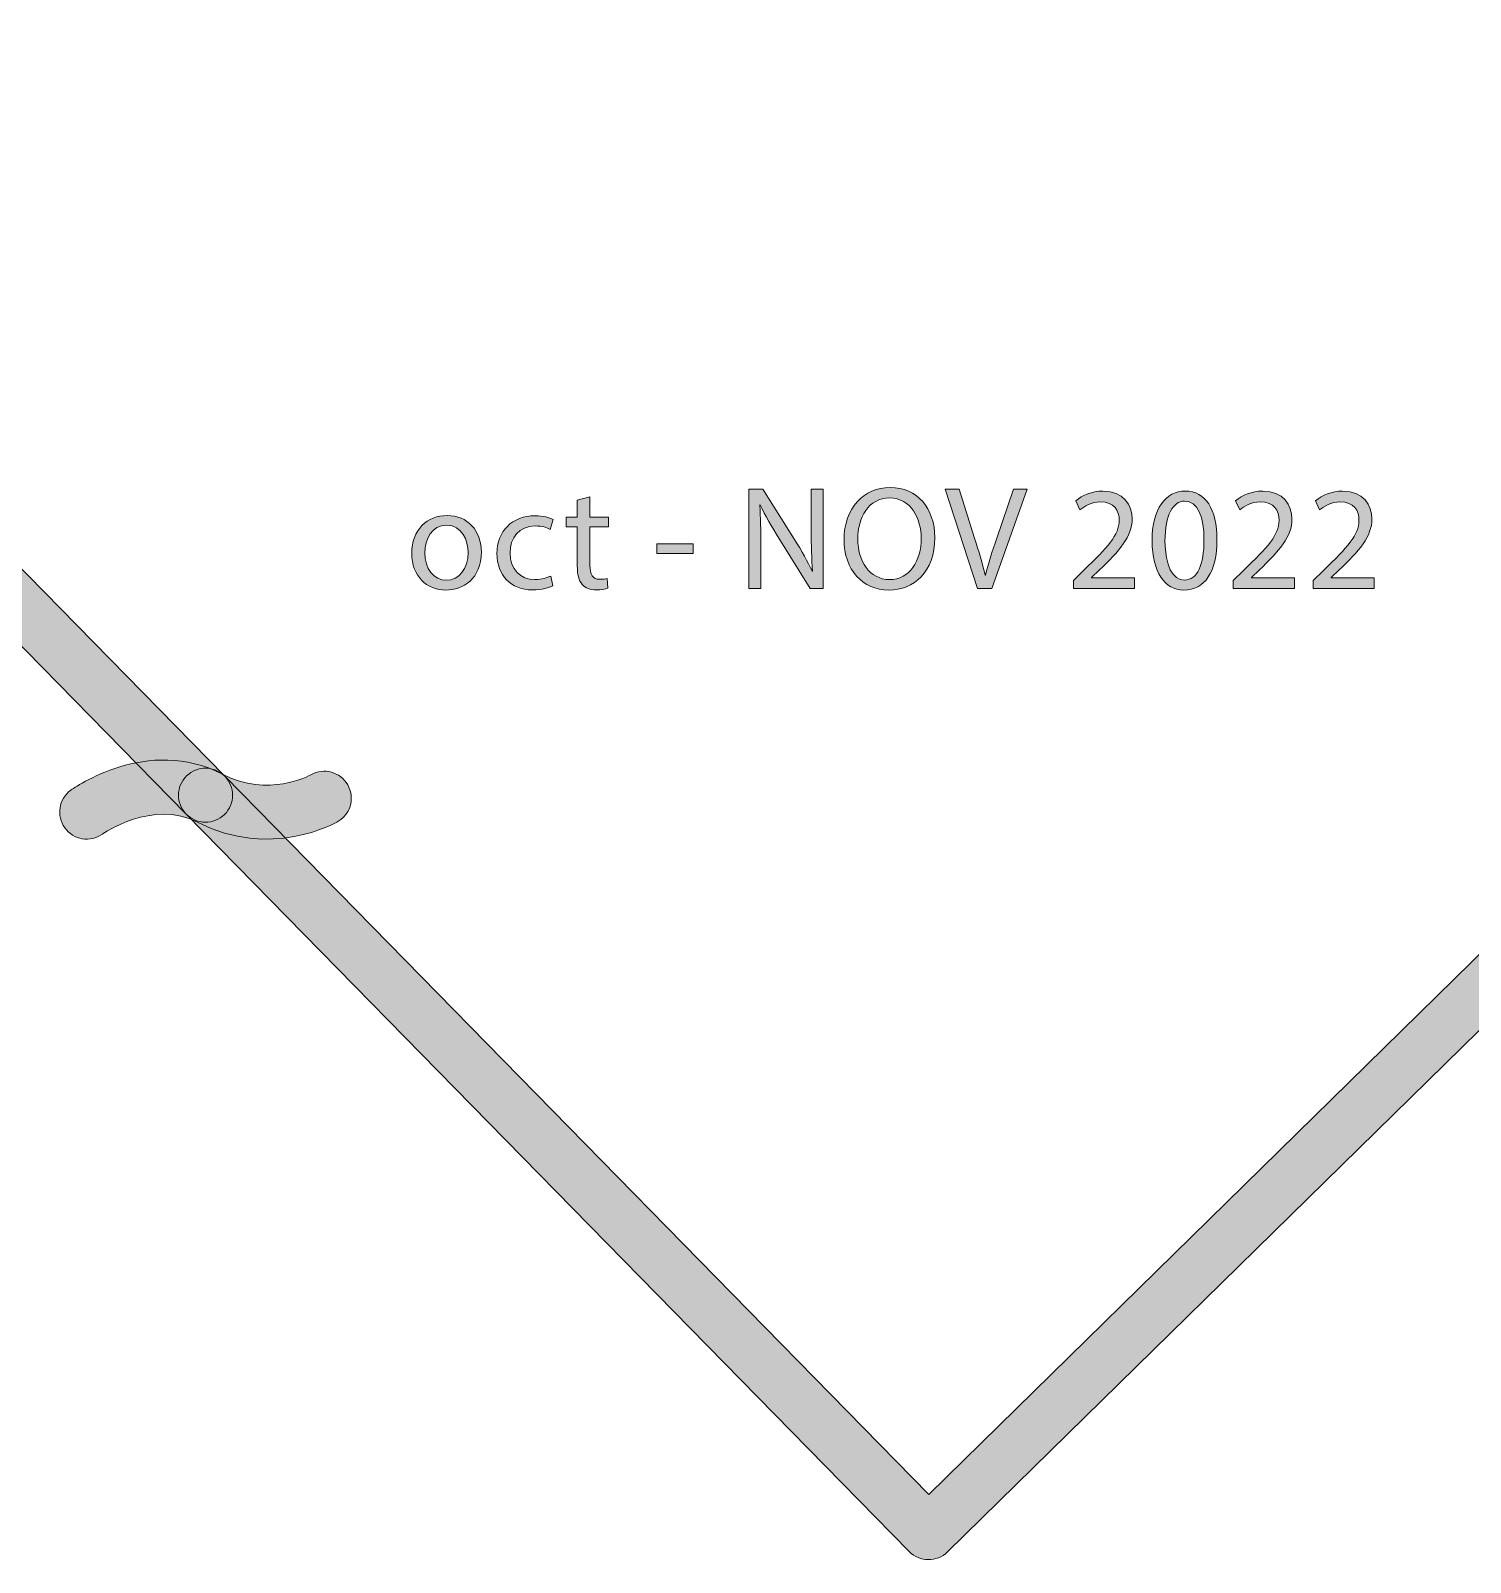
# Model space of a CAD drawing. Header units: inches. Extents: x 0.1 to 22.4, y -34.4 to -0.1.
# Drawn here: x 10.968 to 13.741, y -28.552 to -25.602 of the extents above; entities that cross this region are included whole.
import ezdxf

# ---------------------------------------------------------------- set-up
doc = ezdxf.new("R2010")
doc.units = ezdxf.units.IN
doc.header["$MEASUREMENT"] = 0
doc.layers.add('Layer 1', color=7, linetype='Continuous')

# ---------------------------------------------------------------- blocks, each defined once
blk = doc.blocks.new('block 14')
at = {"layer": 'Layer 1', "true_color": 0xffffff}
h = blk.add_hatch(color=7, dxfattribs=at)
h.dxf.hatch_style = 2
edge = h.paths.add_edge_path()
edge.add_spline(control_points=[(14.1696, -27.102), (14.1696, -27.1154), (14.1644, -27.1289), (14.154, -27.1391), (14.154, -27.1391), (12.7339, -28.5316), (12.7339, -28.5316), (12.7134, -28.5517), (12.6804, -28.5514), (12.6603, -28.5308), (12.6603, -28.5308), (11.2678, -27.1108), (11.2678, -27.1108), (11.2477, -27.0903), (11.248, -27.0573), (11.2686, -27.0372), (11.2891, -27.017), (11.3221, -27.0174), (11.3422, -27.0379), (11.3422, -27.0379), (12.6982, -28.4208), (12.6982, -28.4208), (12.6982, -28.4208), (14.0811, -27.0648), (14.0811, -27.0648), (14.1016, -27.0446), (14.1346, -27.045), (14.1547, -27.0655), (14.1646, -27.0756), (14.1696, -27.0888), (14.1696, -27.102)], knot_values=[0, 0, 0, 0, 1, 1, 1, 2, 2, 2, 3, 3, 3, 4, 4, 4, 5, 5, 5, 6, 6, 6, 7, 7, 7, 8, 8, 8, 9, 9, 9, 10, 10, 10, 10], degree=3, periodic=1)
at = {"layer": 'Layer 1', "lineweight": 0}
blk.add_open_spline([(14.1696, -27.102), (14.1696, -27.1154), (14.1644, -27.1289), (14.154, -27.1391), (14.154, -27.1391), (12.7339, -28.5316), (12.7339, -28.5316), (12.7134, -28.5517), (12.6804, -28.5514), (12.6603, -28.5308), (12.6603, -28.5308), (11.2678, -27.1108), (11.2678, -27.1108), (11.2477, -27.0903), (11.248, -27.0573), (11.2686, -27.0372), (11.2891, -27.017), (11.3221, -27.0174), (11.3422, -27.0379), (11.3422, -27.0379), (12.6982, -28.4208), (12.6982, -28.4208), (12.6982, -28.4208), (14.0811, -27.0648), (14.0811, -27.0648), (14.1016, -27.0446), (14.1346, -27.045), (14.1547, -27.0655), (14.1646, -27.0756), (14.1696, -27.0888), (14.1696, -27.102)], degree=3, knots=[0, 0, 0, 0, 1, 1, 1, 2, 2, 2, 3, 3, 3, 4, 4, 4, 5, 5, 5, 6, 6, 6, 7, 7, 7, 8, 8, 8, 9, 9, 9, 10, 10, 10, 10], dxfattribs=at)
blk = doc.blocks.new('block 16')
at = {"layer": 'Layer 1', "true_color": 0xef4c22}
h = blk.add_hatch(color=20, dxfattribs=at)
h.dxf.hatch_style = 2
edge = h.paths.add_edge_path()
edge.add_spline(control_points=[(11.3571, -27.0743), (11.3571, -27.0878), (11.3519, -27.1013), (11.3415, -27.1115), (11.3209, -27.1316), (11.288, -27.1313), (11.2678, -27.1108), (11.2678, -27.1108), (9.9118, -25.7279), (9.9118, -25.7279), (9.9118, -25.7279), (8.5289, -27.0839), (8.5289, -27.0839), (8.5084, -27.104), (8.4754, -27.1037), (8.4553, -27.0832), (8.4352, -27.0626), (8.4355, -27.0297), (8.456, -27.0095), (8.456, -27.0095), (9.8761, -25.6171), (9.8761, -25.6171), (9.8859, -25.6074), (9.8992, -25.602), (9.9131, -25.6022), (9.9269, -25.6023), (9.9401, -25.6079), (9.9497, -25.6178), (9.9497, -25.6178), (11.3422, -27.0379), (11.3422, -27.0379), (11.3521, -27.048), (11.3571, -27.0612), (11.3571, -27.0743)], knot_values=[0, 0, 0, 0, 1, 1, 1, 2, 2, 2, 3, 3, 3, 4, 4, 4, 5, 5, 5, 6, 6, 6, 7, 7, 7, 8, 8, 8, 9, 9, 9, 10, 10, 10, 11, 11, 11, 11], degree=3, periodic=1)
at = {"layer": 'Layer 1', "lineweight": 0}
blk.add_open_spline([(11.3571, -27.0743), (11.3571, -27.0878), (11.3519, -27.1013), (11.3415, -27.1115), (11.3209, -27.1316), (11.288, -27.1313), (11.2678, -27.1108), (11.2678, -27.1108), (9.9118, -25.7279), (9.9118, -25.7279), (9.9118, -25.7279), (8.5289, -27.0839), (8.5289, -27.0839), (8.5084, -27.104), (8.4754, -27.1037), (8.4553, -27.0832), (8.4352, -27.0626), (8.4355, -27.0297), (8.456, -27.0095), (8.456, -27.0095), (9.8761, -25.6171), (9.8761, -25.6171), (9.8859, -25.6074), (9.8992, -25.602), (9.9131, -25.6022), (9.9269, -25.6023), (9.9401, -25.6079), (9.9497, -25.6178), (9.9497, -25.6178), (11.3422, -27.0379), (11.3422, -27.0379), (11.3521, -27.048), (11.3571, -27.0612), (11.3571, -27.0743)], degree=3, knots=[0, 0, 0, 0, 1, 1, 1, 2, 2, 2, 3, 3, 3, 4, 4, 4, 5, 5, 5, 6, 6, 6, 7, 7, 7, 8, 8, 8, 9, 9, 9, 10, 10, 10, 11, 11, 11, 11], dxfattribs=at)
blk = doc.blocks.new('block 19')
at = {"layer": 'Layer 1', "true_color": 0xffffff}
h = blk.add_hatch(color=7, dxfattribs=at)
h.dxf.hatch_style = 2
edge = h.paths.add_edge_path()
edge.add_spline(control_points=[(11.5858, -27.0803), (11.5858, -27.0981), (11.5766, -27.1154), (11.5601, -27.1251), (11.5549, -27.1281), (11.4301, -27.1991), (11.2897, -27.1263), (11.2037, -27.0817), (11.1074, -27.1486), (11.1064, -27.1493), (11.083, -27.1659), (11.0505, -27.1605), (11.0339, -27.1372), (11.0172, -27.1138), (11.0224, -27.0815), (11.0456, -27.0648), (11.0516, -27.0604), (11.1942, -26.9595), (11.3376, -27.0339), (11.4261, -27.0797), (11.5047, -27.0368), (11.5081, -27.0349), (11.533, -27.0209), (11.5647, -27.0296), (11.5789, -27.0544), (11.5836, -27.0626), (11.5858, -27.0715), (11.5858, -27.0803)], knot_values=[0, 0, 0, 0, 1, 1, 1, 2, 2, 2, 3, 3, 3, 4, 4, 4, 5, 5, 5, 6, 6, 6, 7, 7, 7, 8, 8, 8, 9, 9, 9, 9], degree=3, periodic=1)
at = {"layer": 'Layer 1', "lineweight": 0}
blk.add_open_spline([(11.5858, -27.0803), (11.5858, -27.0981), (11.5766, -27.1154), (11.5601, -27.1251), (11.5549, -27.1281), (11.4301, -27.1991), (11.2897, -27.1263), (11.2037, -27.0817), (11.1074, -27.1486), (11.1064, -27.1493), (11.083, -27.1659), (11.0505, -27.1605), (11.0339, -27.1372), (11.0172, -27.1138), (11.0224, -27.0815), (11.0456, -27.0648), (11.0516, -27.0604), (11.1942, -26.9595), (11.3376, -27.0339), (11.4261, -27.0797), (11.5047, -27.0368), (11.5081, -27.0349), (11.533, -27.0209), (11.5647, -27.0296), (11.5789, -27.0544), (11.5836, -27.0626), (11.5858, -27.0715), (11.5858, -27.0803)], degree=3, knots=[0, 0, 0, 0, 1, 1, 1, 2, 2, 2, 3, 3, 3, 4, 4, 4, 5, 5, 5, 6, 6, 6, 7, 7, 7, 8, 8, 8, 9, 9, 9, 9], dxfattribs=at)
blk = doc.blocks.new('block 21')
at = {"layer": 'Layer 1', "true_color": 0xef4c22}
h = blk.add_hatch(color=20, dxfattribs=at)
h.dxf.hatch_style = 2
edge = h.paths.add_edge_path()
edge.add_spline(control_points=[(12.3513, -26.6762), (12.3513, -26.6762), (12.3513, -26.485), (12.3513, -26.485), (12.3513, -26.485), (12.3782, -26.485), (12.3782, -26.485), (12.3782, -26.485), (12.4395, -26.5817), (12.4395, -26.5817), (12.4536, -26.6041), (12.4647, -26.6243), (12.4738, -26.6438), (12.4738, -26.6438), (12.4743, -26.6436), (12.4743, -26.6436), (12.4721, -26.618), (12.4715, -26.5948), (12.4715, -26.565), (12.4715, -26.565), (12.4715, -26.485), (12.4715, -26.485), (12.4715, -26.485), (12.4947, -26.485), (12.4947, -26.485), (12.4947, -26.485), (12.4947, -26.6762), (12.4947, -26.6762), (12.4947, -26.6762), (12.4698, -26.6762), (12.4698, -26.6762), (12.4698, -26.6762), (12.4091, -26.5792), (12.4091, -26.5792), (12.3958, -26.5579), (12.383, -26.5361), (12.3734, -26.5154), (12.3734, -26.5154), (12.3725, -26.5157), (12.3725, -26.5157), (12.3739, -26.5398), (12.3745, -26.5627), (12.3745, -26.5945), (12.3745, -26.5945), (12.3745, -26.6762), (12.3745, -26.6762), (12.3745, -26.6762), (12.3513, -26.6762), (12.3513, -26.6762)], knot_values=[0, 0, 0, 0, 1, 1, 1, 2, 2, 2, 3, 3, 3, 4, 4, 4, 5, 5, 5, 6, 6, 6, 7, 7, 7, 8, 8, 8, 9, 9, 9, 10, 10, 10, 11, 11, 11, 12, 12, 12, 13, 13, 13, 14, 14, 14, 15, 15, 15, 16, 16, 16, 16], degree=3, periodic=1)
h = blk.add_hatch(color=20, dxfattribs=at)
h.dxf.hatch_style = 2
edge = h.paths.add_edge_path()
edge.add_spline(control_points=[(12.7096, -26.5786), (12.7096, -26.6444), (12.6696, -26.6793), (12.6208, -26.6793), (12.5704, -26.6793), (12.5349, -26.6402), (12.5349, -26.5823), (12.5349, -26.5216), (12.5726, -26.4819), (12.6237, -26.4819), (12.6759, -26.4819), (12.7096, -26.5219), (12.7096, -26.5786)], knot_values=[0, 0, 0, 0, 1, 1, 1, 2, 2, 2, 3, 3, 3, 4, 4, 4, 4], degree=3, periodic=1)
edge = h.paths.add_edge_path()
edge.add_spline(control_points=[(12.5613, -26.5817), (12.5613, -26.6226), (12.5834, -26.6591), (12.6223, -26.6591), (12.6614, -26.6591), (12.6835, -26.6231), (12.6835, -26.5798), (12.6835, -26.5417), (12.6637, -26.502), (12.6226, -26.502), (12.5817, -26.502), (12.5613, -26.5398), (12.5613, -26.5817)], knot_values=[0, 0, 0, 0, 1, 1, 1, 2, 2, 2, 3, 3, 3, 4, 4, 4, 4], degree=3, periodic=1)
h = blk.add_hatch(color=20, dxfattribs=at)
h.dxf.hatch_style = 2
edge = h.paths.add_edge_path()
edge.add_spline(control_points=[(12.7921, -26.6762), (12.7921, -26.6762), (12.7297, -26.485), (12.7297, -26.485), (12.7297, -26.485), (12.7563, -26.485), (12.7563, -26.485), (12.7563, -26.485), (12.7861, -26.5792), (12.7861, -26.5792), (12.7943, -26.605), (12.8014, -26.6282), (12.8065, -26.6506), (12.8065, -26.6506), (12.8071, -26.6506), (12.8071, -26.6506), (12.8125, -26.6285), (12.8204, -26.6044), (12.8289, -26.5795), (12.8289, -26.5795), (12.8612, -26.485), (12.8612, -26.485), (12.8612, -26.485), (12.8876, -26.485), (12.8876, -26.485), (12.8876, -26.485), (12.8193, -26.6762), (12.8193, -26.6762), (12.8193, -26.6762), (12.7921, -26.6762), (12.7921, -26.6762)], knot_values=[0, 0, 0, 0, 1, 1, 1, 2, 2, 2, 3, 3, 3, 4, 4, 4, 5, 5, 5, 6, 6, 6, 7, 7, 7, 8, 8, 8, 9, 9, 9, 10, 10, 10, 10], degree=3, periodic=1)
h = blk.add_hatch(color=20, dxfattribs=at)
h.dxf.hatch_style = 2
edge = h.paths.add_edge_path()
edge.add_spline(control_points=[(12.0454, -26.4995), (12.0454, -26.4995), (12.0454, -26.5389), (12.0454, -26.5389), (12.0454, -26.5389), (12.0811, -26.5389), (12.0811, -26.5389), (12.0811, -26.5389), (12.0811, -26.5579), (12.0811, -26.5579), (12.0811, -26.5579), (12.0454, -26.5579), (12.0454, -26.5579), (12.0454, -26.5579), (12.0454, -26.6319), (12.0454, -26.6319), (12.0454, -26.6489), (12.0503, -26.6586), (12.0641, -26.6586), (12.0707, -26.6586), (12.0755, -26.6577), (12.0786, -26.6569), (12.0786, -26.6569), (12.0797, -26.6756), (12.0797, -26.6756), (12.0749, -26.6776), (12.0673, -26.679), (12.0576, -26.679), (12.046, -26.679), (12.0366, -26.6753), (12.0307, -26.6685), (12.0236, -26.6611), (12.021, -26.6489), (12.021, -26.6328), (12.021, -26.6328), (12.021, -26.5579), (12.021, -26.5579), (12.021, -26.5579), (11.9998, -26.5579), (11.9998, -26.5579), (11.9998, -26.5579), (11.9998, -26.5389), (11.9998, -26.5389), (11.9998, -26.5389), (12.021, -26.5389), (12.021, -26.5389), (12.021, -26.5389), (12.021, -26.506), (12.021, -26.506), (12.021, -26.506), (12.0454, -26.4995), (12.0454, -26.4995)], knot_values=[0, 0, 0, 0, 1, 1, 1, 2, 2, 2, 3, 3, 3, 4, 4, 4, 5, 5, 5, 6, 6, 6, 7, 7, 7, 8, 8, 8, 9, 9, 9, 10, 10, 10, 11, 11, 11, 12, 12, 12, 13, 13, 13, 14, 14, 14, 15, 15, 15, 16, 16, 16, 17, 17, 17, 17], degree=3, periodic=1)
h = blk.add_hatch(color=20, dxfattribs=at)
h.dxf.hatch_style = 2
edge = h.paths.add_edge_path()
edge.add_spline(control_points=[(12.9766, -26.6762), (12.9766, -26.6762), (12.9766, -26.6608), (12.9766, -26.6608), (12.9766, -26.6608), (12.9961, -26.6418), (12.9961, -26.6418), (13.0432, -26.597), (13.0645, -26.5732), (13.0648, -26.5454), (13.0648, -26.5267), (13.0557, -26.5094), (13.0282, -26.5094), (13.0114, -26.5094), (12.9976, -26.5179), (12.9891, -26.525), (12.9891, -26.525), (12.9811, -26.5074), (12.9811, -26.5074), (12.9939, -26.4967), (13.012, -26.4887), (13.0333, -26.4887), (13.073, -26.4887), (13.0897, -26.516), (13.0897, -26.5423), (13.0897, -26.5763), (13.065, -26.6039), (13.0262, -26.6413), (13.0262, -26.6413), (13.0114, -26.6549), (13.0114, -26.6549), (13.0114, -26.6549), (13.0114, -26.6555), (13.0114, -26.6555), (13.0114, -26.6555), (13.0943, -26.6555), (13.0943, -26.6555), (13.0943, -26.6555), (13.0943, -26.6762), (13.0943, -26.6762), (13.0943, -26.6762), (12.9766, -26.6762), (12.9766, -26.6762)], knot_values=[0, 0, 0, 0, 1, 1, 1, 2, 2, 2, 3, 3, 3, 4, 4, 4, 5, 5, 5, 6, 6, 6, 7, 7, 7, 8, 8, 8, 9, 9, 9, 10, 10, 10, 11, 11, 11, 12, 12, 12, 13, 13, 13, 14, 14, 14, 14], degree=3, periodic=1)
h = blk.add_hatch(color=20, dxfattribs=at)
h.dxf.hatch_style = 2
edge = h.paths.add_edge_path()
edge.add_spline(control_points=[(13.253, -26.582), (13.253, -26.6447), (13.2297, -26.6793), (13.1889, -26.6793), (13.1529, -26.6793), (13.1285, -26.6455), (13.1279, -26.5846), (13.1279, -26.5227), (13.1546, -26.4887), (13.192, -26.4887), (13.2309, -26.4887), (13.253, -26.5233), (13.253, -26.582)], knot_values=[0, 0, 0, 0, 1, 1, 1, 2, 2, 2, 3, 3, 3, 4, 4, 4, 4], degree=3, periodic=1)
edge = h.paths.add_edge_path()
edge.add_spline(control_points=[(13.1529, -26.5849), (13.1529, -26.6328), (13.1676, -26.66), (13.1903, -26.66), (13.2158, -26.66), (13.228, -26.6302), (13.228, -26.5831), (13.228, -26.5378), (13.2164, -26.508), (13.1906, -26.508), (13.1688, -26.508), (13.1529, -26.5347), (13.1529, -26.5849)], knot_values=[0, 0, 0, 0, 1, 1, 1, 2, 2, 2, 3, 3, 3, 4, 4, 4, 4], degree=3, periodic=1)
h = blk.add_hatch(color=20, dxfattribs=at)
h.dxf.hatch_style = 2
edge = h.paths.add_edge_path()
edge.add_spline(control_points=[(13.2844, -26.6762), (13.2844, -26.6762), (13.2844, -26.6608), (13.2844, -26.6608), (13.2844, -26.6608), (13.304, -26.6418), (13.304, -26.6418), (13.351, -26.597), (13.3723, -26.5732), (13.3726, -26.5454), (13.3726, -26.5267), (13.3635, -26.5094), (13.336, -26.5094), (13.3193, -26.5094), (13.3054, -26.5179), (13.2969, -26.525), (13.2969, -26.525), (13.2889, -26.5074), (13.2889, -26.5074), (13.3017, -26.4967), (13.3199, -26.4887), (13.3411, -26.4887), (13.3808, -26.4887), (13.3975, -26.516), (13.3975, -26.5423), (13.3975, -26.5763), (13.3729, -26.6039), (13.334, -26.6413), (13.334, -26.6413), (13.3193, -26.6549), (13.3193, -26.6549), (13.3193, -26.6549), (13.3193, -26.6555), (13.3193, -26.6555), (13.3193, -26.6555), (13.4021, -26.6555), (13.4021, -26.6555), (13.4021, -26.6555), (13.4021, -26.6762), (13.4021, -26.6762), (13.4021, -26.6762), (13.2844, -26.6762), (13.2844, -26.6762)], knot_values=[0, 0, 0, 0, 1, 1, 1, 2, 2, 2, 3, 3, 3, 4, 4, 4, 5, 5, 5, 6, 6, 6, 7, 7, 7, 8, 8, 8, 9, 9, 9, 10, 10, 10, 11, 11, 11, 12, 12, 12, 13, 13, 13, 14, 14, 14, 14], degree=3, periodic=1)
h = blk.add_hatch(color=20, dxfattribs=at)
h.dxf.hatch_style = 2
edge = h.paths.add_edge_path()
edge.add_spline(control_points=[(13.4383, -26.6762), (13.4383, -26.6762), (13.4383, -26.6608), (13.4383, -26.6608), (13.4383, -26.6608), (13.4579, -26.6418), (13.4579, -26.6418), (13.505, -26.597), (13.5262, -26.5732), (13.5265, -26.5454), (13.5265, -26.5267), (13.5174, -26.5094), (13.4899, -26.5094), (13.4732, -26.5094), (13.4593, -26.5179), (13.4508, -26.525), (13.4508, -26.525), (13.4429, -26.5074), (13.4429, -26.5074), (13.4556, -26.4967), (13.4738, -26.4887), (13.495, -26.4887), (13.5347, -26.4887), (13.5515, -26.516), (13.5515, -26.5423), (13.5515, -26.5763), (13.5268, -26.6039), (13.4879, -26.6413), (13.4879, -26.6413), (13.4732, -26.6549), (13.4732, -26.6549), (13.4732, -26.6549), (13.4732, -26.6555), (13.4732, -26.6555), (13.4732, -26.6555), (13.556, -26.6555), (13.556, -26.6555), (13.556, -26.6555), (13.556, -26.6762), (13.556, -26.6762), (13.556, -26.6762), (13.4383, -26.6762), (13.4383, -26.6762)], knot_values=[0, 0, 0, 0, 1, 1, 1, 2, 2, 2, 3, 3, 3, 4, 4, 4, 5, 5, 5, 6, 6, 6, 7, 7, 7, 8, 8, 8, 9, 9, 9, 10, 10, 10, 11, 11, 11, 12, 12, 12, 13, 13, 13, 14, 14, 14, 14], degree=3, periodic=1)
h = blk.add_hatch(color=20, dxfattribs=at)
h.dxf.hatch_style = 2
edge = h.paths.add_edge_path()
edge.add_spline(control_points=[(11.8363, -26.6064), (11.8363, -26.6572), (11.8011, -26.6793), (11.7679, -26.6793), (11.7308, -26.6793), (11.7021, -26.6521), (11.7021, -26.6087), (11.7021, -26.5627), (11.7322, -26.5358), (11.7702, -26.5358), (11.8096, -26.5358), (11.8363, -26.5644), (11.8363, -26.6064)], knot_values=[0, 0, 0, 0, 1, 1, 1, 2, 2, 2, 3, 3, 3, 4, 4, 4, 4], degree=3, periodic=1)
edge = h.paths.add_edge_path()
edge.add_spline(control_points=[(11.7274, -26.6078), (11.7274, -26.6379), (11.7447, -26.6606), (11.7691, -26.6606), (11.7929, -26.6606), (11.8108, -26.6382), (11.8108, -26.6073), (11.8108, -26.584), (11.7991, -26.5545), (11.7696, -26.5545), (11.7401, -26.5545), (11.7274, -26.5817), (11.7274, -26.6078)], knot_values=[0, 0, 0, 0, 1, 1, 1, 2, 2, 2, 3, 3, 3, 4, 4, 4, 4], degree=3, periodic=1)
h = blk.add_hatch(color=20, dxfattribs=at)
h.dxf.hatch_style = 2
edge = h.paths.add_edge_path()
edge.add_spline(control_points=[(11.974, -26.671), (11.9675, -26.6745), (11.953, -26.679), (11.9346, -26.679), (11.8932, -26.679), (11.8663, -26.6509), (11.8663, -26.609), (11.8663, -26.5667), (11.8952, -26.5361), (11.94, -26.5361), (11.9547, -26.5361), (11.9678, -26.5398), (11.9746, -26.5432), (11.9746, -26.5432), (11.9689, -26.5624), (11.9689, -26.5624), (11.963, -26.559), (11.9536, -26.5559), (11.94, -26.5559), (11.9085, -26.5559), (11.8915, -26.5792), (11.8915, -26.6078), (11.8915, -26.6396), (11.9119, -26.6591), (11.9391, -26.6591), (11.9533, -26.6591), (11.9627, -26.6555), (11.9698, -26.6523), (11.9698, -26.6523), (11.974, -26.671), (11.974, -26.671)], knot_values=[0, 0, 0, 0, 1, 1, 1, 2, 2, 2, 3, 3, 3, 4, 4, 4, 5, 5, 5, 6, 6, 6, 7, 7, 7, 8, 8, 8, 9, 9, 9, 10, 10, 10, 10], degree=3, periodic=1)
h = blk.add_hatch(color=20, dxfattribs=at)
h.dxf.hatch_style = 2
h.paths.add_polyline_path([(12.2441, -26.5902), (12.2441, -26.6087), (12.1741, -26.6087), (12.1741, -26.5902)])
at = {"layer": 'Layer 1', "lineweight": 0}
blk.add_lwpolyline([(12.2441, -26.5902), (12.2441, -26.6087), (12.1741, -26.6087), (12.1741, -26.5902), (12.2441, -26.5902)], dxfattribs=at)
for points, knots in [([(12.3513, -26.6762), (12.3513, -26.6762), (12.3513, -26.485), (12.3513, -26.485), (12.3513, -26.485), (12.3782, -26.485), (12.3782, -26.485), (12.3782, -26.485), (12.4395, -26.5817), (12.4395, -26.5817), (12.4536, -26.6041), (12.4647, -26.6243), (12.4738, -26.6438), (12.4738, -26.6438), (12.4743, -26.6436), (12.4743, -26.6436), (12.4721, -26.618), (12.4715, -26.5948), (12.4715, -26.565), (12.4715, -26.565), (12.4715, -26.485), (12.4715, -26.485), (12.4715, -26.485), (12.4947, -26.485), (12.4947, -26.485), (12.4947, -26.485), (12.4947, -26.6762), (12.4947, -26.6762), (12.4947, -26.6762), (12.4698, -26.6762), (12.4698, -26.6762), (12.4698, -26.6762), (12.4091, -26.5792), (12.4091, -26.5792), (12.3958, -26.5579), (12.383, -26.5361), (12.3734, -26.5154), (12.3734, -26.5154), (12.3725, -26.5157), (12.3725, -26.5157), (12.3739, -26.5398), (12.3745, -26.5627), (12.3745, -26.5945), (12.3745, -26.5945), (12.3745, -26.6762), (12.3745, -26.6762), (12.3745, -26.6762), (12.3513, -26.6762), (12.3513, -26.6762)], [0, 0, 0, 0, 1, 1, 1, 2, 2, 2, 3, 3, 3, 4, 4, 4, 5, 5, 5, 6, 6, 6, 7, 7, 7, 8, 8, 8, 9, 9, 9, 10, 10, 10, 11, 11, 11, 12, 12, 12, 13, 13, 13, 14, 14, 14, 15, 15, 15, 16, 16, 16, 16]), ([(12.7096, -26.5786), (12.7096, -26.6444), (12.6696, -26.6793), (12.6208, -26.6793), (12.5704, -26.6793), (12.5349, -26.6402), (12.5349, -26.5823), (12.5349, -26.5216), (12.5726, -26.4819), (12.6237, -26.4819), (12.6759, -26.4819), (12.7096, -26.5219), (12.7096, -26.5786)], [0, 0, 0, 0, 1, 1, 1, 2, 2, 2, 3, 3, 3, 4, 4, 4, 4]), ([(12.7921, -26.6762), (12.7921, -26.6762), (12.7297, -26.485), (12.7297, -26.485), (12.7297, -26.485), (12.7563, -26.485), (12.7563, -26.485), (12.7563, -26.485), (12.7861, -26.5792), (12.7861, -26.5792), (12.7943, -26.605), (12.8014, -26.6282), (12.8065, -26.6506), (12.8065, -26.6506), (12.8071, -26.6506), (12.8071, -26.6506), (12.8125, -26.6285), (12.8204, -26.6044), (12.8289, -26.5795), (12.8289, -26.5795), (12.8612, -26.485), (12.8612, -26.485), (12.8612, -26.485), (12.8876, -26.485), (12.8876, -26.485), (12.8876, -26.485), (12.8193, -26.6762), (12.8193, -26.6762), (12.8193, -26.6762), (12.7921, -26.6762), (12.7921, -26.6762)], [0, 0, 0, 0, 1, 1, 1, 2, 2, 2, 3, 3, 3, 4, 4, 4, 5, 5, 5, 6, 6, 6, 7, 7, 7, 8, 8, 8, 9, 9, 9, 10, 10, 10, 10]), ([(12.0454, -26.4995), (12.0454, -26.4995), (12.0454, -26.5389), (12.0454, -26.5389), (12.0454, -26.5389), (12.0811, -26.5389), (12.0811, -26.5389), (12.0811, -26.5389), (12.0811, -26.5579), (12.0811, -26.5579), (12.0811, -26.5579), (12.0454, -26.5579), (12.0454, -26.5579), (12.0454, -26.5579), (12.0454, -26.6319), (12.0454, -26.6319), (12.0454, -26.6489), (12.0503, -26.6586), (12.0641, -26.6586), (12.0707, -26.6586), (12.0755, -26.6577), (12.0786, -26.6569), (12.0786, -26.6569), (12.0797, -26.6756), (12.0797, -26.6756), (12.0749, -26.6776), (12.0673, -26.679), (12.0576, -26.679), (12.046, -26.679), (12.0366, -26.6753), (12.0307, -26.6685), (12.0236, -26.6611), (12.021, -26.6489), (12.021, -26.6328), (12.021, -26.6328), (12.021, -26.5579), (12.021, -26.5579), (12.021, -26.5579), (11.9998, -26.5579), (11.9998, -26.5579), (11.9998, -26.5579), (11.9998, -26.5389), (11.9998, -26.5389), (11.9998, -26.5389), (12.021, -26.5389), (12.021, -26.5389), (12.021, -26.5389), (12.021, -26.506), (12.021, -26.506), (12.021, -26.506), (12.0454, -26.4995), (12.0454, -26.4995)], [0, 0, 0, 0, 1, 1, 1, 2, 2, 2, 3, 3, 3, 4, 4, 4, 5, 5, 5, 6, 6, 6, 7, 7, 7, 8, 8, 8, 9, 9, 9, 10, 10, 10, 11, 11, 11, 12, 12, 12, 13, 13, 13, 14, 14, 14, 15, 15, 15, 16, 16, 16, 17, 17, 17, 17]), ([(12.5613, -26.5817), (12.5613, -26.6226), (12.5834, -26.6591), (12.6223, -26.6591), (12.6614, -26.6591), (12.6835, -26.6231), (12.6835, -26.5798), (12.6835, -26.5417), (12.6637, -26.502), (12.6226, -26.502), (12.5817, -26.502), (12.5613, -26.5398), (12.5613, -26.5817)], [0, 0, 0, 0, 1, 1, 1, 2, 2, 2, 3, 3, 3, 4, 4, 4, 4]), ([(12.9766, -26.6762), (12.9766, -26.6762), (12.9766, -26.6608), (12.9766, -26.6608), (12.9766, -26.6608), (12.9961, -26.6418), (12.9961, -26.6418), (13.0432, -26.597), (13.0645, -26.5732), (13.0648, -26.5454), (13.0648, -26.5267), (13.0557, -26.5094), (13.0282, -26.5094), (13.0114, -26.5094), (12.9976, -26.5179), (12.9891, -26.525), (12.9891, -26.525), (12.9811, -26.5074), (12.9811, -26.5074), (12.9939, -26.4967), (13.012, -26.4887), (13.0333, -26.4887), (13.073, -26.4887), (13.0897, -26.516), (13.0897, -26.5423), (13.0897, -26.5763), (13.065, -26.6039), (13.0262, -26.6413), (13.0262, -26.6413), (13.0114, -26.6549), (13.0114, -26.6549), (13.0114, -26.6549), (13.0114, -26.6555), (13.0114, -26.6555), (13.0114, -26.6555), (13.0943, -26.6555), (13.0943, -26.6555), (13.0943, -26.6555), (13.0943, -26.6762), (13.0943, -26.6762), (13.0943, -26.6762), (12.9766, -26.6762), (12.9766, -26.6762)], [0, 0, 0, 0, 1, 1, 1, 2, 2, 2, 3, 3, 3, 4, 4, 4, 5, 5, 5, 6, 6, 6, 7, 7, 7, 8, 8, 8, 9, 9, 9, 10, 10, 10, 11, 11, 11, 12, 12, 12, 13, 13, 13, 14, 14, 14, 14]), ([(13.253, -26.582), (13.253, -26.6447), (13.2297, -26.6793), (13.1889, -26.6793), (13.1529, -26.6793), (13.1285, -26.6455), (13.1279, -26.5846), (13.1279, -26.5227), (13.1546, -26.4887), (13.192, -26.4887), (13.2309, -26.4887), (13.253, -26.5233), (13.253, -26.582)], [0, 0, 0, 0, 1, 1, 1, 2, 2, 2, 3, 3, 3, 4, 4, 4, 4]), ([(13.1529, -26.5849), (13.1529, -26.6328), (13.1676, -26.66), (13.1903, -26.66), (13.2158, -26.66), (13.228, -26.6302), (13.228, -26.5831), (13.228, -26.5378), (13.2164, -26.508), (13.1906, -26.508), (13.1688, -26.508), (13.1529, -26.5347), (13.1529, -26.5849)], [0, 0, 0, 0, 1, 1, 1, 2, 2, 2, 3, 3, 3, 4, 4, 4, 4]), ([(13.2844, -26.6762), (13.2844, -26.6762), (13.2844, -26.6608), (13.2844, -26.6608), (13.2844, -26.6608), (13.304, -26.6418), (13.304, -26.6418), (13.351, -26.597), (13.3723, -26.5732), (13.3726, -26.5454), (13.3726, -26.5267), (13.3635, -26.5094), (13.336, -26.5094), (13.3193, -26.5094), (13.3054, -26.5179), (13.2969, -26.525), (13.2969, -26.525), (13.2889, -26.5074), (13.2889, -26.5074), (13.3017, -26.4967), (13.3199, -26.4887), (13.3411, -26.4887), (13.3808, -26.4887), (13.3975, -26.516), (13.3975, -26.5423), (13.3975, -26.5763), (13.3729, -26.6039), (13.334, -26.6413), (13.334, -26.6413), (13.3193, -26.6549), (13.3193, -26.6549), (13.3193, -26.6549), (13.3193, -26.6555), (13.3193, -26.6555), (13.3193, -26.6555), (13.4021, -26.6555), (13.4021, -26.6555), (13.4021, -26.6555), (13.4021, -26.6762), (13.4021, -26.6762), (13.4021, -26.6762), (13.2844, -26.6762), (13.2844, -26.6762)], [0, 0, 0, 0, 1, 1, 1, 2, 2, 2, 3, 3, 3, 4, 4, 4, 5, 5, 5, 6, 6, 6, 7, 7, 7, 8, 8, 8, 9, 9, 9, 10, 10, 10, 11, 11, 11, 12, 12, 12, 13, 13, 13, 14, 14, 14, 14]), ([(13.4383, -26.6762), (13.4383, -26.6762), (13.4383, -26.6608), (13.4383, -26.6608), (13.4383, -26.6608), (13.4579, -26.6418), (13.4579, -26.6418), (13.505, -26.597), (13.5262, -26.5732), (13.5265, -26.5454), (13.5265, -26.5267), (13.5174, -26.5094), (13.4899, -26.5094), (13.4732, -26.5094), (13.4593, -26.5179), (13.4508, -26.525), (13.4508, -26.525), (13.4429, -26.5074), (13.4429, -26.5074), (13.4556, -26.4967), (13.4738, -26.4887), (13.495, -26.4887), (13.5347, -26.4887), (13.5515, -26.516), (13.5515, -26.5423), (13.5515, -26.5763), (13.5268, -26.6039), (13.4879, -26.6413), (13.4879, -26.6413), (13.4732, -26.6549), (13.4732, -26.6549), (13.4732, -26.6549), (13.4732, -26.6555), (13.4732, -26.6555), (13.4732, -26.6555), (13.556, -26.6555), (13.556, -26.6555), (13.556, -26.6555), (13.556, -26.6762), (13.556, -26.6762), (13.556, -26.6762), (13.4383, -26.6762), (13.4383, -26.6762)], [0, 0, 0, 0, 1, 1, 1, 2, 2, 2, 3, 3, 3, 4, 4, 4, 5, 5, 5, 6, 6, 6, 7, 7, 7, 8, 8, 8, 9, 9, 9, 10, 10, 10, 11, 11, 11, 12, 12, 12, 13, 13, 13, 14, 14, 14, 14]), ([(11.8363, -26.6064), (11.8363, -26.6572), (11.8011, -26.6793), (11.7679, -26.6793), (11.7308, -26.6793), (11.7021, -26.6521), (11.7021, -26.6087), (11.7021, -26.5627), (11.7322, -26.5358), (11.7702, -26.5358), (11.8096, -26.5358), (11.8363, -26.5644), (11.8363, -26.6064)], [0, 0, 0, 0, 1, 1, 1, 2, 2, 2, 3, 3, 3, 4, 4, 4, 4]), ([(11.974, -26.671), (11.9675, -26.6745), (11.953, -26.679), (11.9346, -26.679), (11.8932, -26.679), (11.8663, -26.6509), (11.8663, -26.609), (11.8663, -26.5667), (11.8952, -26.5361), (11.94, -26.5361), (11.9547, -26.5361), (11.9678, -26.5398), (11.9746, -26.5432), (11.9746, -26.5432), (11.9689, -26.5624), (11.9689, -26.5624), (11.963, -26.559), (11.9536, -26.5559), (11.94, -26.5559), (11.9085, -26.5559), (11.8915, -26.5792), (11.8915, -26.6078), (11.8915, -26.6396), (11.9119, -26.6591), (11.9391, -26.6591), (11.9533, -26.6591), (11.9627, -26.6555), (11.9698, -26.6523), (11.9698, -26.6523), (11.974, -26.671), (11.974, -26.671)], [0, 0, 0, 0, 1, 1, 1, 2, 2, 2, 3, 3, 3, 4, 4, 4, 5, 5, 5, 6, 6, 6, 7, 7, 7, 8, 8, 8, 9, 9, 9, 10, 10, 10, 10]), ([(11.7274, -26.6078), (11.7274, -26.6379), (11.7447, -26.6606), (11.7691, -26.6606), (11.7929, -26.6606), (11.8108, -26.6382), (11.8108, -26.6073), (11.8108, -26.584), (11.7991, -26.5545), (11.7696, -26.5545), (11.7401, -26.5545), (11.7274, -26.5817), (11.7274, -26.6078)], [0, 0, 0, 0, 1, 1, 1, 2, 2, 2, 3, 3, 3, 4, 4, 4, 4])]:
    blk.add_open_spline(points, degree=3, knots=knots, dxfattribs=at)
blk = doc.blocks.new('block 12')
at = {"layer": 'Layer 1'}
for name in ['block 16', 'block 21', 'block 19', 'block 14']:
    blk.add_blockref(name, (0, 0), dxfattribs=at)

msp = doc.modelspace()

# ---------------------------------------------------------------- block references
at = {"layer": 'Layer 1'}
msp.add_blockref('block 12', (0, 0), dxfattribs=at)

doc.saveas('drawing.dxf')
